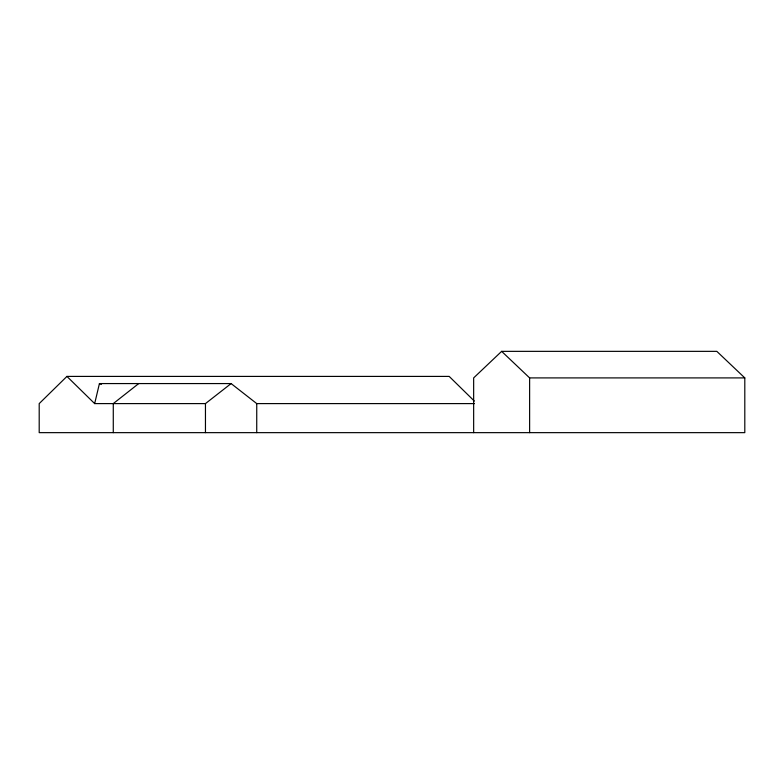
<?xml version="1.0" encoding="UTF-8"?>
<svg xmlns="http://www.w3.org/2000/svg" width="784" height="784" viewBox="0 0 784 784"><rect width="100%" height="100%" fill="white"/><g stroke="black" fill="none" stroke-linecap="round" stroke-linejoin="round"><path stroke-width="1.18" d="M256.731 432.65L256.75 403.603L231.104 383.572L99.431 383.572L94.668 403.603L205.457 403.603L231.104 383.572M474.32 401.055L449.183 376.408L66.934 376.408L39.2 403.603L39.2 432.65L744.8 432.65L744.8 377.908L716.821 351.35L501.642 351.35L473.654 377.908L473.654 432.65M138.719 383.562L113.278 403.593L113.278 432.65M501.642 351.35L529.621 377.908L744.8 377.908M256.486 403.603L474.467 403.603M99.431 383.572L101.332 384.415M66.934 376.408L94.668 403.603M529.621 377.908L529.621 432.65M205.457 403.603L205.457 432.65"/></g></svg>
